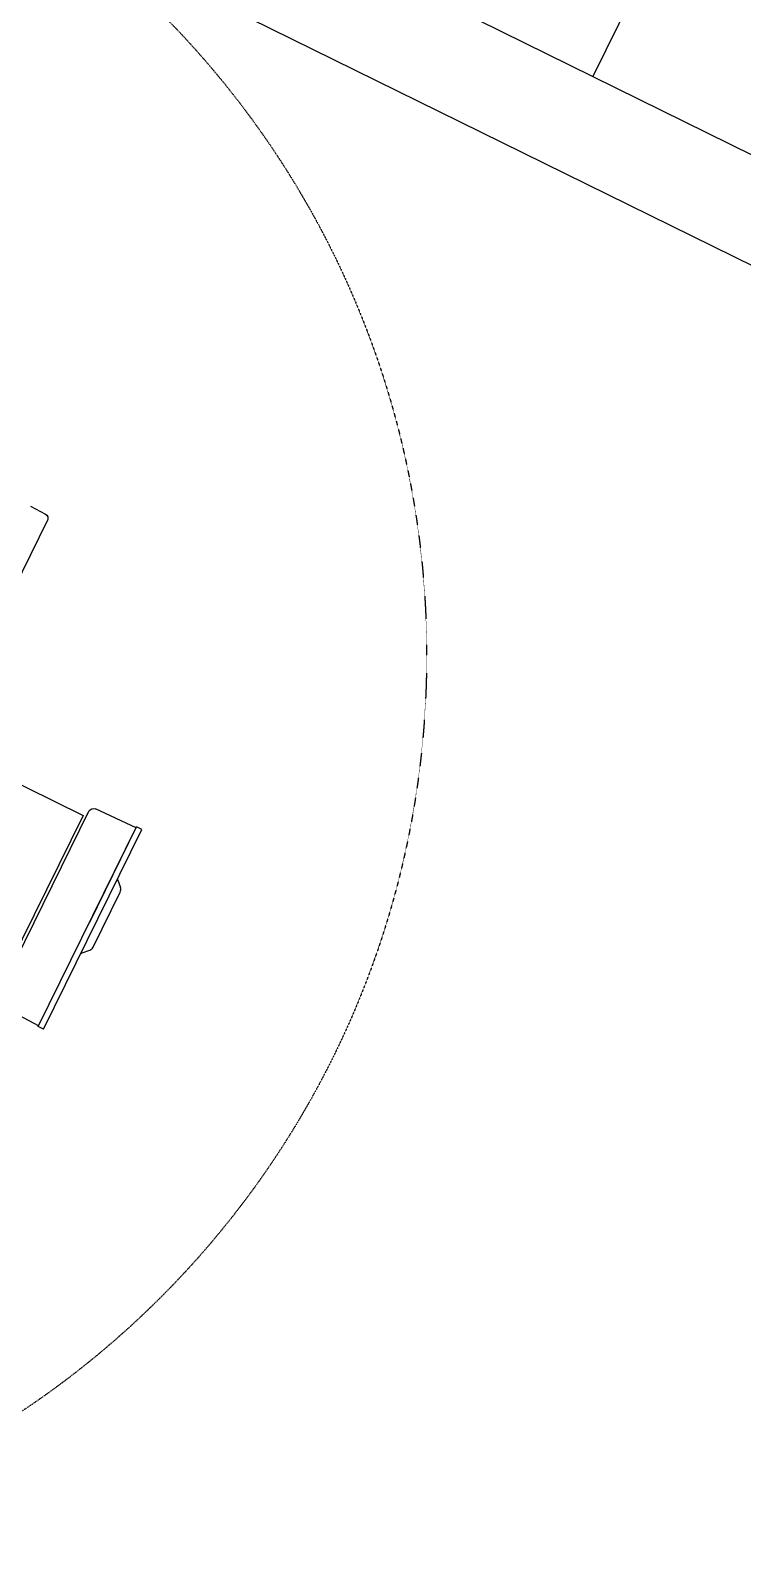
# Model space of a CAD drawing. Header units: millimetres. Extents: x -1732 to 458256, y -4349 to 130988.
# Drawn here: x 98090 to 98520, y 96181 to 97107 of the extents above; entities that cross this region are included whole.
import ezdxf

# ---------------------------------------------------------------- set-up
doc = ezdxf.new("R2010")
doc.units = ezdxf.units.MM
doc.header["$LTSCALE"] = 0.01
doc.header["$MEASUREMENT"] = 0
doc.linetypes.add('VERDECKT', pattern=[0.375, 0.25, -0.125])
doc.layers.add('F-E-EQP', color=251, linetype='CONTINUOUS')

msp = doc.modelspace()

# ---------------------------------------------------------------- linework, layer by layer
at = {"layer": 'F-E-EQP'}
for p, q in [((97588.71876, 97493.26063), (100010.75786, 96300.06046)), ((97562.20331, 97439.43772), (99984.24231, 96246.23736)), ((98502.62232, 97226.96855), (98429.7046, 97078.95511))]:
    msp.add_line(p, q, dxfattribs=at)
at = {"layer": 'F-E-EQP', "linetype": 'Continuous'}
for p, q in [((98090.14097, 96819.62382), (98099.02442, 96814.80155)), ((98005.37438, 96618.14215), (98100.30009, 96810.82881)), ((98033.9228, 96676.09167), (98121.83384, 96632.78292)), ((98069.71297, 96522.45879), (98125.35146, 96635.39757)), ((98153.86225, 96625.47655), (98129.29663, 96636.7983)), ((98121.83384, 96632.78292), (98077.64124, 96543.07777)), ((98094.76842, 96505.43339), (98154.11909, 96625.9074)), ((98097.9081, 96503.88665), (98157.25877, 96624.36066)), ((98125.83582, 96568.49611), (98154.11909, 96625.9074)), ((98157.26774, 96624.35624), (98154.11909, 96625.9074)), ((98142.88615, 96593.87371), (98144.42461, 96589.3256)), ((98127.8483, 96553.34718), (98144.24376, 96586.62779)), ((98121.27597, 96550.00789), (98125.81952, 96551.55974)), ((98094.9535, 96505.89959), (98071.00658, 96518.47721)), ((98097.91707, 96503.88223), (98094.76842, 96505.43339))]:
    msp.add_line(p, q, dxfattribs=at)
at = {"layer": 'F-E-EQP', "linetype": 'VERDECKT'}
msp.add_circle((97781.06117, 96729.65063), 548.23, dxfattribs=at)
at = {"layer": 'F-E-EQP', "linetype": 'Continuous', "extrusion": (1.87457e-15, 6.37176e-16, -1)}
msp.add_arc((-98097.60894, 96812.15458), 3, 118.22683578, 206.22683578, dxfattribs=at)
at = {"layer": 'F-E-EQP', "linetype": 'Continuous', "extrusion": (7.71073e-16, -1.82906e-15, -1)}
msp.add_arc((-98128.04261, 96634.07179), 3, 26.22683578, 114.72683578, dxfattribs=at)
at = {"layer": 'F-E-EQP', "linetype": 'Continuous', "extrusion": (4.08936e-14, -2.9786e-15, -1)}
msp.add_arc((-98144.77866, 96594.50205, 0), 2, 341.22683578, 26.22683578, dxfattribs=at)
at = {"layer": 'F-E-EQP', "linetype": 'Continuous'}
for centre, radius, start, end in [((98141.10408, 96588.17453), 3.5, 333.77316422, 18.77316422), ((98124.70862, 96554.89392), 3.5, 288.77316422, 333.77316422), ((98121.93109, 96548.12448), 2, 108.77316422, 153.77316422)]:
    msp.add_arc(centre, radius, start, end, dxfattribs=at)

doc.saveas('drawing.dxf')
